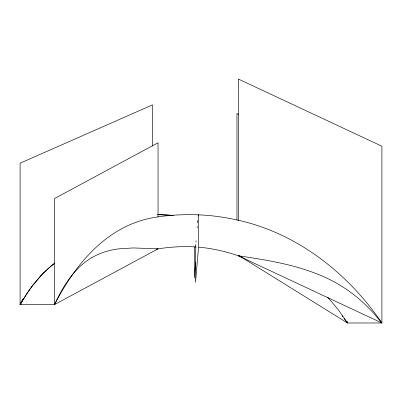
<?xml version="1.0" encoding="UTF-8"?>
<svg xmlns="http://www.w3.org/2000/svg" width="402" height="402" viewBox="0 0 402 402"><rect width="100%" height="100%" fill="white"/><g stroke="black" fill="none" stroke-linecap="round" stroke-linejoin="round"><path stroke-width="0.6" d="M152.469 146.192L152.469 104.892L20.1 163.182L20.1 304.59L54.551 304.59L158.041 248.843C170.694 246.934 183.548 246.059 196.327 246.999M158.041 216.839L158.041 142.785L54.551 198.533L54.551 304.59C71.114 272.476 94.214 241.336 127.766 225.683A106.44 106.44 0 0 1 149.951 218.261C165.247 215.286 180.89 214.331 196.452 214.753A214.256 214.256 0 0 1 234.431 219.432C295.375 231.763 347.348 272.275 381.9 322.982L347.449 322.982L239.084 255.722M195.583 261.973L194.422 277.928L194.422 246.913M195.749 244.471L195.533 282.294L198.292 250.175L198.292 214.819L198.186 216.055M195.96 242.004L196.065 240.768M197.176 227.793L197.281 226.557M197.603 222.849L197.814 220.381M54.551 304.59C60.637 291.264 68.099 278.29 78.561 267.898A97.565 70.164 90 0 1 91.927 257.556M21.246 304.088L20.1 304.59L21.406 302.078M21.572 301.761L21.738 301.45M21.904 301.138L22.406 300.199M29.095 290.299L20.1 304.59L22.959 299.269M22.738 299.57L22.909 299.259M23.075 298.947L23.246 298.636M20.1 304.59L21.331 302.455M21.386 302.359L26.426 294.234M26.487 294.138L33.441 284.405L40.713 275.842M29.16 290.209L31.864 286.48M31.929 286.39L42.27 274.194L50.426 266.566M40.783 275.762L43.823 272.616M43.898 272.546L48.758 267.998L54.908 263.014M50.506 266.501L54.813 263.109M91.927 257.556L97.771 254.531L104.409 251.959L111.168 250.119L118.007 248.908L133.162 247.939L158.041 248.843L156.534 249.064M157.664 214.653L173.156 215.412M198.789 247.19C213.07 248.406 227.115 251.758 240.597 256.587M240.999 256.732L241.386 256.868M381.9 322.982L238.296 255.783C278.104 261.632 319.806 268.526 352.519 293.746A182.724 145.856 -90 0 1 367.81 307.068L373.579 313.113L381.9 322.982L381.9 146.217L238.296 79.018L238.296 220.683M238.552 114.505L236.959 113.515L236.959 219.964M342.208 315.741L342.906 316.706M343.956 318.158L347.449 322.982L347.449 321.103M347.449 322.982L338.368 309.867L328.499 298.113A165.91 128.439 -90 0 0 327.64 297.194M157.77 214.653A215.286 215.286 0 0 1 173.111 215.407"/></g></svg>
